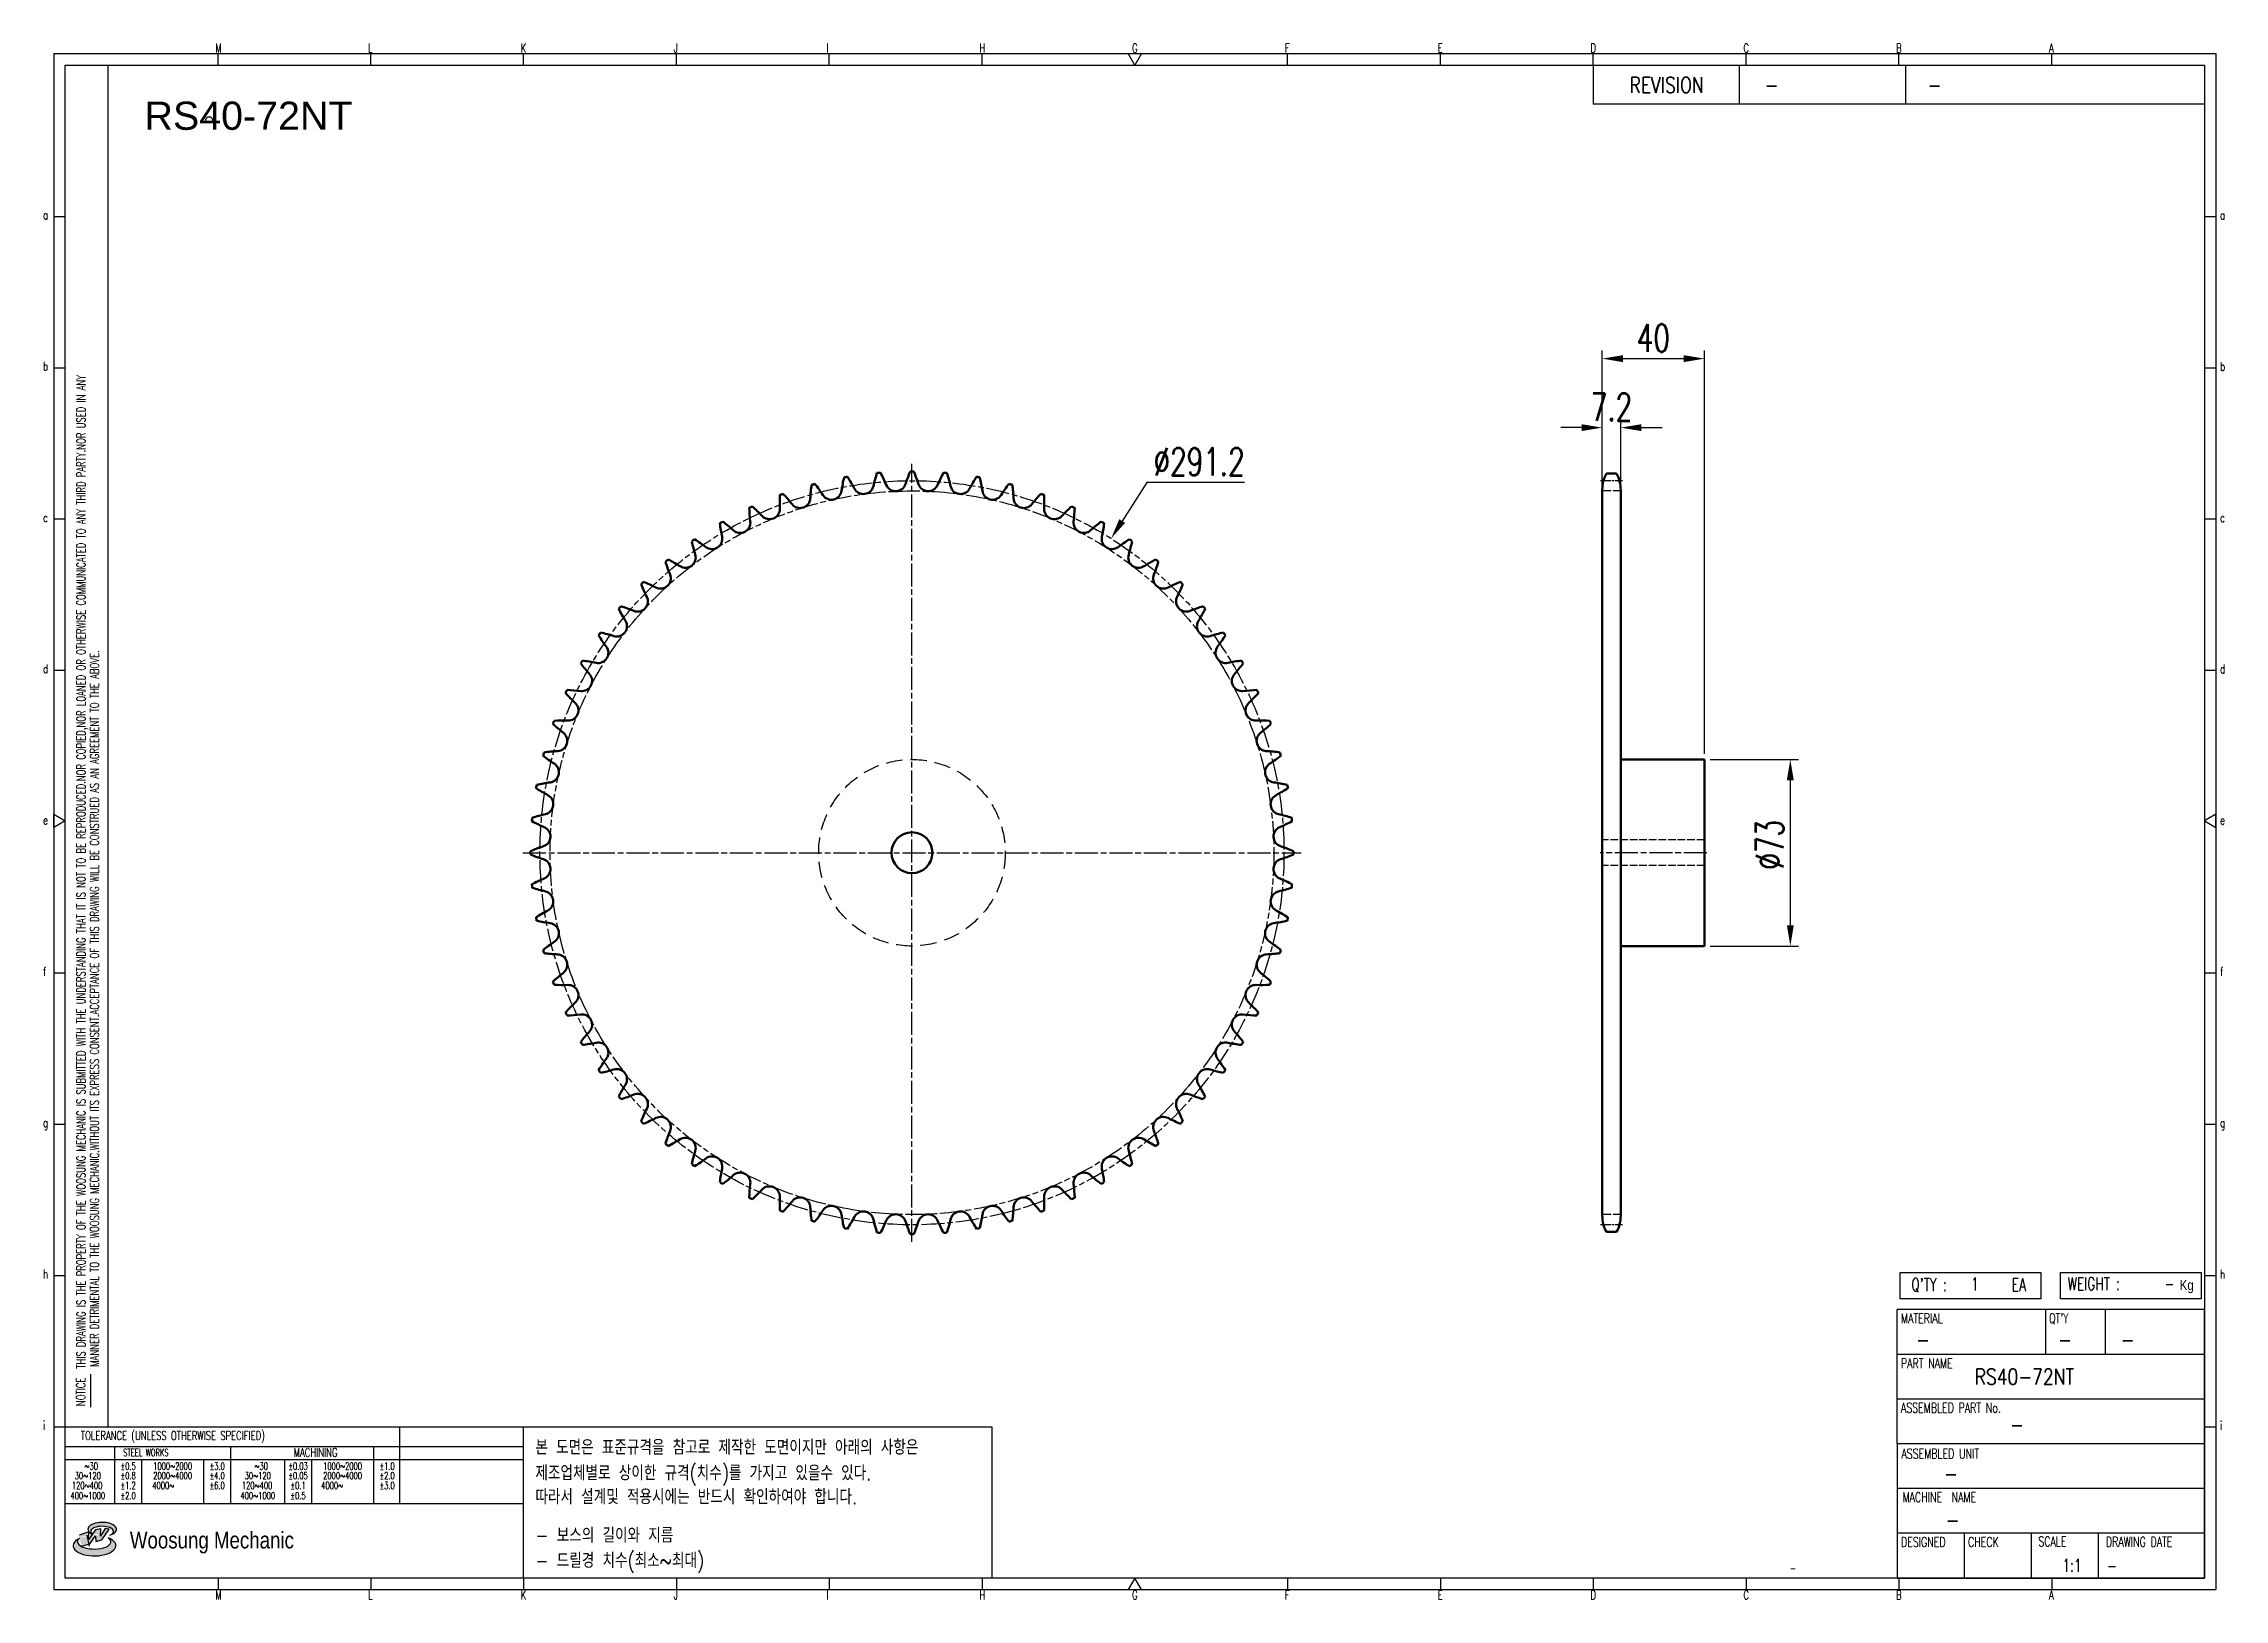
# Model space of a CAD drawing. Header units: millimetres. Extents: x 24039 to 24892, y 28 to 637.
import ezdxf
from ezdxf.enums import TextEntityAlignment as Align

# ---------------------------------------------------------------- set-up
doc = ezdxf.new("R2010")
doc.units = ezdxf.units.MM
for name, pattern in [('AM_ISO02W050', [7.5, 6, -1.5]), ('AM_ISO02W050x2', [3.75, 3, -0.75]), ('AM_ISO08W050', [18, 12, -1.5, 3, -1.5]), ('AM_ISO08W050x2', [9, 6, -0.75, 1.5, -0.75]), ('HIDDEN', [9.525, 6.35, -3.175])]:
    doc.linetypes.add(name, pattern=pattern)
for name, color, linetype, lineweight in [('AM_0N', 7, 'Continuous', 50), ('AM_3N', 6, 'AM_ISO02W050', 25), ('AM_7N', 4, 'AM_ISO08W050', 25)]:
    doc.layers.add(name, color=color, linetype=linetype, lineweight=lineweight)
for name, color, linetype in [('HL', 2, 'HIDDEN'), ('S-DIM', 7, 'Continuous'), ('TITLE', 7, 'Continuous'), ('도면레이아웃', 7, 'Continuous')]:
    doc.layers.add(name, color=color, linetype=linetype)
doc.styles.add('HAN', font='ROMANS.shx', dxfattribs={"width": 0.7, "bigfont": 'whgtxt.shx'})
doc.styles.add('HKD_ST2', font='romans.shx', dxfattribs={"width": 0.7, "height": 4, "bigfont": '@extfont2.shx'})
doc.styles.add('HSG', font='SIMPLEX.shx', dxfattribs={"width": 0.7, "bigfont": 'HSG.shx'})
doc.styles.add('ROMANS', font='romans.shx', dxfattribs={"width": 0.7, "bigfont": 'whgtxt.shx'})
doc.styles.add('SLDTEXTSTYLE4', font='arial.ttf', dxfattribs={"width": 0.8})
doc.styles.get("Standard").update_dxf_attribs({"font": 'arial.ttf'})
doc.dimstyles.new('APP23', dxfattribs={"dimscale": 4.5, "dimtxt": 2.4, "dimasz": 1.8, "dimexe": 0.7, "dimexo": 0.5, "dimgap": 0.6, "dimtad": 1, "dimtoh": 1, "dimdec": 1, "dimrnd": 0.01, "dimzin": 9, "dimdsep": 46, "dimtxsty": 'HSG', "dimcen": 0, "dimclrd": 1, "dimclre": 1, "dimclrt": 256, "dimazin": 2, "dimtp": 1, "dimtm": 1, "dimtfac": 0.5, "dimtdec": 1, "dimtix": 1, "dimtofl": 0, "dimtmove": 0, "dimatfit": 3, "dimfxl": 0, "dimtvp": 1, "dimtolj": 2, "dimlwd": -1, "dimlwe": -1, "dimarcsym": 0})

# ---------------------------------------------------------------- blocks, each defined once
blk = doc.blocks.new('SUYWSHJH')
at = {"layer": '도면레이아웃'}
h = blk.add_hatch(color=10, dxfattribs=at)
h.paths.add_polyline_path([(1.544, 35.177), (1.554, 34.966), (1.779, 35.034), (2.054, 35.422), (1.908, 35.446), (1.728, 35.167), (1.741, 35.439), (1.547, 35.405), (1.292, 35.041), (1.295, 35.33), (0.943, 35.208), (1.03, 34.8), (1.336, 34.885)])
edge = h.paths.add_edge_path()
edge.add_ellipse((1.795, 35.421), major_axis=(-0.53, 0), ratio=0.487785, start_angle=122.36065, end_angle=403.39574)
edge.add_line((1.411, 35.244), (1.419, 35.261))
edge.add_ellipse((1.798, 35.344), major_axis=(-0.423, 0), ratio=0.444396, start_angle=131.58977, end_angle=386.19408, ccw=False)
edge = h.paths.add_edge_path()
edge.add_ellipse((1.512, 34.815), major_axis=(-0.793, 0), ratio=0.480113, start_angle=314.67633, end_angle=590.85213)
edge.add_ellipse((1.501, 34.958), major_axis=(-0.62, 0), ratio=0.43311, start_angle=331.7024, end_angle=574.42495, ccw=False)
for p, q in [((0, 90.118), (80.15, 90.118)), ((0, 90.118), (0, 33.191)), ((6.089, 89.693), (6.089, 90.118)), ((11.753, 89.693), (11.753, 90.118)), ((17.418, 89.693), (17.418, 90.118)), ((23.082, 89.693), (23.082, 90.118)), ((28.746, 89.693), (28.746, 90.118)), ((34.411, 89.693), (34.411, 90.118)), ((45.739, 89.693), (45.739, 90.118)), ((51.404, 89.693), (51.404, 90.118)), ((57.068, 89.693), (57.068, 90.118)), ((62.732, 89.693), (62.732, 90.118)), ((68.397, 89.693), (68.397, 90.118)), ((74.061, 89.693), (74.061, 90.118)), ((80.15, 90.118), (80.15, 33.191)), ((0, 84.085), (0.425, 84.085)), ((79.725, 84.085), (80.15, 84.085)), ((0, 78.478), (0.425, 78.478)), ((79.725, 78.478), (80.15, 78.478)), ((0, 72.87), (0.425, 72.87)), ((79.725, 72.87), (80.15, 72.87)), ((0, 67.262), (0.425, 67.262)), ((79.725, 67.262), (80.15, 67.262)), ((0, 56.047), (0.425, 56.047)), ((79.725, 56.047), (80.15, 56.047)), ((0, 50.439), (0.425, 50.439)), ((79.725, 50.439), (80.15, 50.439)), ((0, 44.832), (0.425, 44.832)), ((79.725, 44.832), (80.15, 44.832)), ((1.377, 39.947), (1.377, 41.174)), ((0, 39.224), (0.425, 39.224)), ((79.725, 39.224), (80.15, 39.224)), ((0, 33.191), (80.15, 33.191)), ((6.089, 33.616), (6.089, 33.191)), ((11.753, 33.616), (11.753, 33.191)), ((17.418, 33.616), (17.418, 33.191)), ((23.082, 33.616), (23.082, 33.191)), ((28.746, 33.616), (28.746, 33.191)), ((34.411, 33.616), (34.411, 33.191)), ((45.739, 33.616), (45.739, 33.191)), ((51.404, 33.616), (51.404, 33.191)), ((57.068, 33.616), (57.068, 33.191)), ((62.732, 33.616), (62.732, 33.191)), ((68.397, 33.616), (68.397, 33.191)), ((74.061, 33.616), (74.061, 33.191))]:
    blk.add_line(p, q)
at = {"color": 2}
for p, q in [((2.017, 39.224), (2.017, 89.693)), ((0.425, 39.224), (17.418, 39.224)), ((12.816, 39.224), (12.816, 36.382)), ((17.418, 33.616), (17.418, 39.224)), ((0.425, 38.487), (17.418, 38.487)), ((0.425, 38.012), (17.418, 38.012)), ((2.257, 38.487), (2.257, 36.382)), ((3.257, 38.012), (3.257, 36.382)), ((5.557, 38.012), (5.557, 36.382)), ((6.557, 38.5), (6.557, 36.382)), ((8.557, 38.012), (8.557, 36.382)), ((9.557, 38.026), (9.557, 36.382)), ((11.857, 38.487), (11.857, 36.382)), ((0.425, 36.382), (17.418, 36.382))]:
    blk.add_line(p, q, dxfattribs=at)
at = {"color": 6, "ltscale": 0.5}
for p, q in [((57.068, 89.693), (57.068, 88.246)), ((62.47, 89.693), (62.47, 88.246)), ((68.635, 89.693), (68.635, 88.246)), ((79.725, 88.246), (57.068, 88.246)), ((68.336, 38.59), (68.336, 43.563)), ((79.725, 43.563), (68.336, 43.563)), ((73.827, 43.563), (73.827, 41.905)), ((76.037, 43.563), (76.037, 41.905)), ((79.725, 38.59), (79.725, 43.563)), ((79.725, 41.905), (68.336, 41.905)), ((79.725, 40.248), (68.336, 40.248)), ((68.336, 38.59), (68.336, 33.616)), ((79.725, 38.59), (68.336, 38.59)), ((79.725, 33.616), (79.725, 38.59)), ((79.725, 36.932), (68.336, 36.932)), ((79.725, 35.274), (68.336, 35.274)), ((70.822, 33.616), (70.822, 35.274)), ((73.309, 33.616), (73.309, 35.274)), ((75.796, 33.616), (75.796, 35.274)), ((68.336, 33.616), (79.725, 33.616))]:
    blk.add_line(p, q, dxfattribs=at)
for points in [[(40.075, 89.693), (39.83, 90.118), (40.32, 90.118)], [(0.425, 89.693), (79.725, 89.693), (79.725, 33.616), (0.425, 33.616)], [(0.425, 61.679), (0, 61.433), (0, 61.924)], [(79.725, 61.679), (80.15, 61.433), (80.15, 61.924)], [(40.075, 33.616), (39.83, 33.191), (40.32, 33.191)]]:
    blk.add_lwpolyline(points, close=True)
at = {"layer": 'TITLE', "color": 20}
for p, q in [((68.449, 43.961), (68.449, 44.936)), ((68.449, 44.936), (73.654, 44.936)), ((73.654, 44.936), (73.654, 43.961)), ((74.39, 43.961), (74.39, 44.936)), ((74.39, 44.936), (79.595, 44.936)), ((79.595, 44.936), (79.595, 43.961)), ((73.654, 43.961), (68.449, 43.961)), ((79.595, 43.961), (74.39, 43.961))]:
    blk.add_line(p, q, dxfattribs=at)
at = {"layer": '도면레이아웃'}
for p, q in [((1.295, 35.33), (0.943, 35.208)), ((1.03, 34.8), (1.336, 34.885)), ((1.224, 35.208), (1.311, 34.8)), ((1.224, 35.208), (1.224, 35.208)), ((1.547, 35.405), (1.292, 35.041)), ((1.292, 35.041), (1.295, 35.33)), ((1.336, 34.885), (1.544, 35.177)), ((1.419, 35.261), (1.411, 35.244)), ((1.544, 35.177), (1.554, 34.966)), ((1.741, 35.439), (1.547, 35.405)), ((1.554, 34.966), (1.779, 35.034)), ((1.908, 35.446), (1.728, 35.167)), ((1.728, 35.167), (1.741, 35.439)), ((1.779, 35.034), (2.054, 35.422)), ((2.054, 35.422), (1.908, 35.446))]:
    blk.add_line(p, q, dxfattribs=at)
for centre, major_axis, ratio, start_param, end_param in [((1.795, 35.421), (-0.53, 0), 0.487785, 2.135596, 7.040584), ((1.512, 34.815), (-0.793, 0), 0.480113, 5.492138, 10.312315), ((1.501, 34.958), (-0.62, 0), 0.43311, 5.789299, 10.025607), ((1.798, 35.344), (-0.423, 0), 0.444396, 2.296675, 6.740358)]:
    blk.add_ellipse(centre, major_axis=major_axis, ratio=ratio, start_param=start_param, end_param=end_param, dxfattribs=at)
at = {"color": 4, "style": 'HKD_ST2', "width": 0.7}
for s, p in [('M', (5.988, 90.164)), ('L', (11.652, 90.164)), ('K', (17.316, 90.164)), ('J', (22.981, 90.164)), ('I', (28.645, 90.164)), ('H', (34.309, 90.164)), ('G', (39.974, 90.164)), ('F', (45.638, 90.164)), ('E', (51.302, 90.164)), ('D', (56.967, 90.164)), ('C', (62.631, 90.164)), ('B', (68.295, 90.164)), ('A', (73.96, 90.164)), ('a', (-0.395, 83.976)), ('a', (80.305, 83.97)), ('b', (-0.395, 78.368)), ('b', (80.305, 78.362)), ('c', (-0.395, 72.76)), ('c', (80.305, 72.754)), ('d', (-0.395, 67.153)), ('d', (80.305, 67.147)), ('e', (-0.395, 61.545)), ('e', (80.305, 61.539)), ('f', (-0.395, 55.937)), ('f', (80.305, 55.931)), ('g', (-0.395, 50.33)), ('g', (80.305, 50.324)), ('h', (-0.395, 44.722)), ('h', (80.305, 44.716)), ('i', (-0.395, 39.114)), ('i', (80.305, 39.108)), ('M', (5.988, 32.824)), ('L', (11.652, 32.824)), ('K', (17.316, 32.824)), ('J', (22.981, 32.824)), ('I', (28.645, 32.824)), ('H', (34.309, 32.824)), ('G', (39.974, 32.824)), ('F', (45.638, 32.824)), ('E', (51.302, 32.824)), ('D', (56.967, 32.824)), ('C', (62.631, 32.824)), ('B', (68.295, 32.824)), ('A', (73.96, 32.824))]:
    blk.add_text(s, height=0.326, dxfattribs=at).set_placement(p)
for s, height, style, width, p in [('REVISION', 0.5806, 'HAN', 0.8, (58.415, 88.664)), ('-', 0.581, 'HAN', 0.8, (63.426, 88.664)), ('-', 0.581, 'HAN', 0.8, (69.468, 88.664)), ("Q'TY : ", 0.4746, 'HKD_ST2', 0.7, (68.857, 44.253)), ('1', 0.475, 'HKD_ST2', 0.7, (71.071, 44.275)), ('EA', 0.4746, 'HKD_ST2', 0.7, (72.578, 44.253)), ('WEIGHT : ', 0.4746, 'HKD_ST2', 0.7, (74.65, 44.286)), ('-', 0.581, 'HAN', 0.8, (69.029, 42.157)), ('-', 0.581, 'HAN', 0.8, (74.289, 42.157)), ('-', 0.581, 'HAN', 0.8, (76.623, 42.157)), ('-', 0.581, 'HAN', 0.8, (72.515, 39.013)), ('-', 0.581, 'HAN', 0.8, (70.067, 37.189)), ('-', 0.581, 'HAN', 0.8, (70.126, 35.48)), ('1:1', 0.4746, 'HKD_ST2', 0.7, (74.458, 33.848)), ('-', 0.475, 'HKD_ST2', 0.7, (76.112, 33.837))]:
    blk.add_text(s, height=height, dxfattribs=dict(style=style, width=width)).set_placement(p)
at = {"color": 6, "style": 'HKD_ST2', "width": 0.7}
for s, p in [(' THIS DRAWING IS THE PROPERTY OF THE WOOSUNG MECHANIC IS SUBMITTED WITH THE UNDERSTANDING THAT IT IS NOT TO BE REPRODUCED.NOR COPIED,NOR LOANED OR OTHERWISE COMMUNICATED TO ANY THIRD PARTY.NOR USED IN ANY', (1.173, 41.217)), ('MANNER DETRIMENTAL TO THE WOOSUNG MECHANIC.WITHOUT ITS EXPRESS CONSENT.ACCEPTANCE OF THIS DRAWING WILL BE CONSTRUED AS AN AGREEMENT TO THE ABOVE.', (1.672, 41.447))]:
    blk.add_text(s, height=0.326266, rotation=90, dxfattribs=at).set_placement(p)
at = {"style": 'HKD_ST2', "width": 0.7}
blk.add_text('-', height=0.475, dxfattribs=at).set_placement((78.613, 44.286), align=Align.RIGHT)
at = {"color": 4, "style": 'HKD_ST2', "width": 0.7}
for s, height, p in [('MATERIAL', 0.3651, (68.474, 43.425)), ("QT'Y", 0.3651, (73.965, 43.425)), ('PART NAME', 0.3651, (68.474, 41.756)), ('ASSEMBLED PART No.', 0.36511, (68.474, 40.109)), ('ASSEMBLED UNIT', 0.36511, (68.49, 38.408)), ('MACHINE  NAME', 0.36511, (68.532, 36.794)), ('DESIGNED', 0.3651, (68.474, 35.136)), ('CHECK', 0.3651, (70.961, 35.136)), ('SCALE', 0.3651, (73.566, 35.153)), ('DRAWING DATE', 0.36511, (76.071, 35.141))]:
    blk.add_text(s, height=height, dxfattribs=at).set_placement(p, align=Align.TOP_LEFT)
at = {"style": 'HKD_ST2', "width": 0.7}
blk.add_text('NOTICE', height=0.3263, rotation=90, dxfattribs=at).set_placement((1.163, 39.988))
for s, height, style, width, p in [('TOLERANCE (UNLESS OTHERWISE SPECIFIED)', 0.32627, 'HKD_ST2', 0.7, (4.417, 38.896)), ('-', 0.326, 'ROMANS', 0.65, (64.469, 33.975))]:
    blk.add_text(s, height=height, dxfattribs=dict(style=style, width=width)).set_placement(p, align=Align.MIDDLE_CENTER)
at = {"color": 4, "style": 'HKD_ST2', "width": 0.7}
for s, height, p in [('STEEL WORKS', 0.26101, (3.416, 38.268)), ('MACHINING', 0.3263, (9.707, 38.27)), ('%%P0.5', 0.261, (2.757, 37.762)), ('%%P0.8', 0.261, (2.757, 37.411)), ('%%P3.0', 0.261, (6.057, 37.762)), ('%%P4.0', 0.261, (6.057, 37.411)), ('%%P0.03', 0.261, (9.057, 37.762)), ('%%P0.05', 0.261, (9.057, 37.411)), ('%%P1.0', 0.261, (12.357, 37.762)), ('%%P2.0', 0.261, (12.357, 37.411)), ('%%P1.2', 0.261, (2.757, 37.045)), ('%%P2.0', 0.261, (2.757, 36.67)), ('%%P6.0', 0.261, (6.057, 37.045)), ('%%P0.1', 0.261, (9.057, 37.045)), ('%%P0.5', 0.261, (9.057, 36.67)), ('%%P3.0', 0.261, (12.357, 37.045))]:
    blk.add_text(s, height=height, dxfattribs=at).set_placement(p, align=Align.MIDDLE)
for s, height, p in [('30%%126120', 0.261, (1.263, 37.411)), ('%%12630', 0.261, (1.389, 37.762)), ('2000%%1264000', 0.26101, (4.407, 37.411)), ('1000%%1262000', 0.26101, (4.407, 37.762)), ('30%%126120', 0.261, (7.563, 37.411)), ('%%12630', 0.261, (7.689, 37.762)), ('2000%%1264000', 0.26101, (10.707, 37.411)), ('1000%%1262000', 0.26101, (10.707, 37.762)), ('400%%1261000', 0.26101, (1.263, 36.67)), ('120%%126400', 0.26101, (1.237, 37.045)), ('4000%%126', 0.261, (4.061, 37.045)), ('400%%1261000', 0.26101, (7.563, 36.67)), ('120%%126400', 0.26101, (7.537, 37.045)), ('4000%%126', 0.261, (10.321, 37.045))]:
    blk.add_text(s, height=height, dxfattribs=at).set_placement(p, align=Align.MIDDLE_CENTER)
at = {"color": 1, "style": 'SLDTEXTSTYLE4', "width": 0.8}
blk.add_text('Woosung Mechanic', height=0.61957, dxfattribs=at).set_placement((2.822, 34.711))
at = {"layer": 'TITLE', "width": 0.8}
blk.add_text('Kg', height=0.3789, dxfattribs=at).set_placement((78.807, 44.286))
blk = doc.blocks.new('*D2')
at = {"layer": 'Defpoints', "color": 0, "transparency": 16777216}
for p in [(24456.61, 442.89), (24300.77, 196.96)]:
    blk.add_point(p, dxfattribs=at)
at = {"layer": 'S-DIM', "color": 1, "transparency": 16777216}
for p, q in [((24470.54, 464.86), (24460.95, 449.74)), ((24508.88, 464.86), (24470.54, 464.86))]:
    blk.add_line(p, q, dxfattribs=at)
blk.add_solid([(24459.81, 450.46), (24462.09, 449.01), (24456.61, 442.89)], dxfattribs=at)
at = {"layer": 'S-DIM', "transparency": 16777216, "insert": (24491.06, 472.96), "char_height": 10.8, "attachment_point": 5, "style": 'HSG'}
blk.add_mtext('\\A2;∅291.2', dxfattribs=at)
blk = doc.blocks.new('*D3')
at = {"layer": 'Defpoints', "color": 0, "transparency": 16777216}
for p in [(24656.02, 486.28), (24648.82, 461.53), (24656.02, 461.53)]:
    blk.add_point(p, dxfattribs=at)
at = {"layer": 'S-DIM', "color": 1, "transparency": 16777216}
for p, q in [((24648.82, 463.78), (24648.82, 489.43)), ((24656.02, 463.78), (24656.02, 489.43)), ((24640.72, 486.28), (24632.62, 486.28)), ((24664.12, 486.28), (24672.22, 486.28))]:
    blk.add_line(p, q, dxfattribs=at)
for points in [[(24640.72, 487.63), (24640.72, 484.93), (24648.82, 486.28)], [(24664.12, 487.63), (24664.12, 484.93), (24656.02, 486.28)]]:
    blk.add_solid(points, dxfattribs=at)
at = {"layer": 'S-DIM', "transparency": 16777216, "insert": (24652.42, 494.38), "char_height": 10.8, "attachment_point": 5, "style": 'HSG'}
blk.add_mtext('\\A2;7.2', dxfattribs=at)
blk = doc.blocks.new('*D4')
at = {"layer": 'Defpoints', "color": 0, "transparency": 16777216}
for p in [(24688.82, 513.28), (24648.82, 461.53), (24688.82, 356.43)]:
    blk.add_point(p, dxfattribs=at)
at = {"layer": 'S-DIM', "color": 1, "transparency": 16777216}
for p, q in [((24648.82, 463.78), (24648.82, 516.43)), ((24656.92, 513.28), (24680.72, 513.28)), ((24688.82, 358.68), (24688.82, 516.43))]:
    blk.add_line(p, q, dxfattribs=at)
for points in [[(24656.92, 514.63), (24656.92, 511.93), (24648.82, 513.28)], [(24680.72, 514.63), (24680.72, 511.93), (24688.82, 513.28)]]:
    blk.add_solid(points, dxfattribs=at)
at = {"layer": 'S-DIM', "transparency": 16777216, "insert": (24668.82, 521.38), "char_height": 10.8, "attachment_point": 5, "style": 'HSG'}
blk.add_mtext('\\A2;40', dxfattribs=at)
blk = doc.blocks.new('*D5')
at = {"layer": 'Defpoints', "color": 0, "transparency": 16777216}
for p in [(24688.82, 356.43), (24688.82, 283.43), (24722.41, 283.43)]:
    blk.add_point(p, dxfattribs=at)
at = {"layer": 'S-DIM', "color": 1, "transparency": 16777216}
for p, q in [((24691.07, 356.43), (24725.56, 356.43)), ((24722.41, 348.33), (24722.41, 291.53)), ((24691.07, 283.43), (24725.56, 283.43))]:
    blk.add_line(p, q, dxfattribs=at)
for points in [[(24721.06, 348.33), (24723.76, 348.33), (24722.41, 356.43)], [(24721.06, 291.53), (24723.76, 291.53), (24722.41, 283.43)]]:
    blk.add_solid(points, dxfattribs=at)
at = {"layer": 'S-DIM', "transparency": 16777216, "insert": (24714.31, 323.05), "char_height": 10.8, "attachment_point": 5, "rotation": 90, "style": 'HSG'}
blk.add_mtext('\\A2;%%c73', dxfattribs=at)

msp = doc.modelspace()

# ---------------------------------------------------------------- linework, layer by layer
at = {"color": 4}
msp.add_lwpolyline([(24226.72, 95.34), (24409.99, 95.34), (24409.99, 36.14), (24226.72, 36.14)], close=True, dxfattribs=at)
msp.add_circle((24103.71, 606.67), 1.28)
at = {"layer": 'AM_0N'}
for p, q in [((24648.82, 461.91), (24648.82, 177.95)), ((24650.43, 468.31), (24654.41, 468.31)), ((24656.02, 461.91), (24656.02, 177.95)), ((24656.02, 356.43), (24688.82, 356.43)), ((24688.82, 356.43), (24688.82, 283.43)), ((24656.02, 283.43), (24688.82, 283.43)), ((24650.43, 171.55), (24654.41, 171.55))]:
    msp.add_line(p, q, dxfattribs=at)
msp.add_circle((24378.69, 319.93), 8, dxfattribs=at)
for centre, radius, start, end in [((24409.4, 454.74), 70.6, 172.53201, 176.875), ((24378.69, 319.93), 149.25, 104.73878, 105.26122), ((24284.69, 421.32), 70.6, 33.125, 37.46799), ((24347.17, 462.09), 4.01, 213.125, 351.875), ((24421.04, 451.55), 70.6, 167.53201, 171.875), ((24378.69, 319.93), 149.25, 99.73878, 100.26122), ((24293.88, 429.13), 70.6, 28.125, 32.46799), ((24359.69, 464.3), 4.01, 208.125, 346.875), ((24432.35, 447.36), 70.6, 162.53201, 166.875), ((24378.69, 319.93), 149.25, 94.73878, 95.26122), ((24303.72, 436.1), 70.6, 23.125, 27.46799), ((24372.34, 465.41), 4.01, 203.125, 341.875), ((24443.25, 442.2), 70.6, 157.53201, 161.875), ((24378.69, 319.93), 149.25, 89.73878, 90.26122), ((24314.14, 442.2), 70.6, 18.125, 22.46799), ((24385.04, 465.41), 4.01, 198.125, 336.875), ((24453.66, 436.1), 70.6, 152.53201, 156.875), ((24378.69, 319.93), 149.25, 84.73878, 85.26122), ((24325.04, 447.36), 70.6, 13.125, 17.46799), ((24397.7, 464.3), 4.01, 193.125, 331.875), ((24463.5, 429.13), 70.6, 147.53201, 151.875), ((24378.69, 319.93), 149.25, 79.73878, 80.26122), ((24336.35, 451.55), 70.6, 8.125, 12.46799), ((24410.21, 462.09), 4.01, 188.125, 326.875), ((24472.69, 421.32), 70.6, 142.53201, 146.875), ((24378.69, 319.93), 149.25, 74.73878, 75.26122), ((24347.98, 454.74), 70.6, 3.125, 7.46799), ((24662.32, 461.91), 13.5, 151.70092, 180), ((24642.52, 461.91), 13.5, 0, 28.29908), ((24378.69, 319.93), 149.25, 114.73878, 115.26122), ((24385.53, 458.02), 70.6, 182.53201, 186.875), ((24268.51, 403.46), 70.6, 43.125, 47.46799), ((24322.97, 454.46), 4.01, 223.125, 1.875), ((24397.54, 456.9), 70.6, 177.53201, 181.875), ((24378.69, 319.93), 149.25, 109.73878, 110.26122), ((24276.21, 412.74), 70.6, 38.125, 42.46799), ((24334.9, 458.8), 4.01, 218.125, 356.875), ((24422.48, 458.8), 4.01, 183.125, 321.875), ((24481.17, 412.74), 70.6, 137.53201, 141.875), ((24378.69, 319.93), 149.25, 69.73878, 70.26122), ((24359.85, 456.9), 70.6, 358.125, 2.46799), ((24434.42, 454.46), 4.01, 178.125, 316.875), ((24488.87, 403.46), 70.6, 132.53201, 136.875), ((24378.69, 319.93), 149.25, 64.73878, 65.26122), ((24371.86, 458.02), 70.6, 353.125, 357.46799), ((24378.69, 319.93), 149.25, 119.73878, 120.26122), ((24373.47, 458.09), 70.6, 187.53201, 191.875), ((24261.65, 393.54), 70.6, 48.125, 52.46799), ((24311.45, 449.09), 4.01, 228.125, 6.875), ((24445.93, 449.09), 4.01, 173.125, 311.875), ((24495.73, 393.54), 70.6, 127.53201, 131.875), ((24378.69, 319.93), 149.25, 59.73878, 60.26122), ((24383.92, 458.09), 70.6, 348.125, 352.46799), ((24290.05, 435.45), 4.01, 238.125, 16.875), ((24378.69, 319.93), 149.25, 124.73878, 125.26122), ((24361.44, 457.11), 70.6, 192.53201, 196.875), ((24255.68, 383.06), 70.6, 53.125, 57.46799), ((24300.45, 442.74), 4.01, 233.125, 11.875), ((24456.93, 442.74), 4.01, 168.125, 306.875), ((24501.7, 383.06), 70.6, 122.53201, 126.875), ((24467.34, 435.45), 4.01, 163.125, 301.875), ((24395.94, 457.11), 70.6, 343.125, 347.46799), ((24378.69, 319.93), 149.25, 54.73878, 55.26122), ((24280.31, 427.29), 4.01, 243.125, 21.875), ((24378.69, 319.93), 149.25, 129.73878, 130.26122), ((24349.55, 455.09), 70.6, 197.53201, 201.875), ((24250.65, 372.09), 70.6, 58.125, 62.46799), ((24506.74, 372.09), 70.6, 117.53201, 121.875), ((24477.07, 427.29), 4.01, 158.125, 296.875), ((24407.83, 455.09), 70.6, 338.125, 342.46799), ((24378.69, 319.93), 149.25, 49.73878, 50.26122), ((24271.33, 418.3), 4.01, 248.125, 26.875), ((24378.69, 319.93), 149.25, 134.73878, 135.26122), ((24337.88, 452.03), 70.6, 202.53201, 206.875), ((24246.59, 360.74), 70.6, 63.125, 67.46799), ((24510.8, 360.74), 70.6, 112.53201, 116.875), ((24486.05, 418.3), 4.01, 153.125, 291.875), ((24419.5, 452.03), 70.6, 333.125, 337.46799), ((24378.69, 319.93), 149.25, 44.73878, 45.26122), ((24263.17, 408.57), 4.01, 253.125, 31.875), ((24378.69, 319.93), 149.25, 139.73878, 140.26122), ((24326.53, 447.97), 70.6, 207.53201, 211.875), ((24243.53, 349.07), 70.6, 68.125, 72.46799), ((24513.85, 349.07), 70.6, 107.53201, 111.875), ((24494.22, 408.57), 4.01, 148.125, 286.875), ((24430.86, 447.97), 70.6, 328.125, 332.46799), ((24378.69, 319.93), 149.25, 39.73878, 40.26122), ((24378.69, 319.93), 149.25, 144.73878, 145.26122), ((24315.56, 442.94), 70.6, 212.53201, 216.875), ((24241.51, 337.18), 70.6, 73.125, 77.46799), ((24515.88, 337.18), 70.6, 102.53201, 106.875), ((24441.82, 442.94), 70.6, 323.125, 327.46799), ((24378.69, 319.93), 149.25, 34.73878, 35.26122), ((24378.69, 319.93), 149.25, 149.73878, 150.26122), ((24305.08, 436.97), 70.6, 217.53201, 221.875), ((24240.53, 325.15), 70.6, 78.125, 82.46799), ((24255.88, 398.17), 4.01, 258.125, 36.875), ((24501.5, 398.17), 4.01, 143.125, 281.875), ((24516.86, 325.15), 70.6, 97.53201, 101.875), ((24452.3, 436.97), 70.6, 318.125, 322.46799), ((24378.69, 319.93), 149.25, 29.73878, 30.26122), ((24249.53, 387.17), 4.01, 263.125, 41.875), ((24507.86, 387.17), 4.01, 138.125, 276.875), ((24378.69, 319.93), 149.25, 154.73878, 155.26122), ((24295.16, 430.11), 70.6, 222.53201, 226.875), ((24240.6, 313.09), 70.6, 83.125, 87.46799), ((24244.16, 375.65), 4.01, 268.125, 46.875), ((24516.79, 313.09), 70.6, 92.53201, 96.875), ((24513.23, 375.65), 4.01, 133.125, 271.875), ((24462.22, 430.11), 70.6, 313.125, 317.46799), ((24378.69, 319.93), 149.25, 24.73878, 25.26122), ((24378.69, 319.93), 149.25, 159.73878, 160.26122), ((24285.88, 422.41), 70.6, 227.53201, 231.875), ((24241.72, 301.08), 70.6, 88.125, 92.46799), ((24515.67, 301.08), 70.6, 87.53201, 91.875), ((24471.51, 422.41), 70.6, 308.125, 312.46799), ((24378.69, 319.93), 149.25, 19.73878, 20.26122), ((24378.69, 319.93), 149.25, 164.73878, 165.26122), ((24243.88, 289.22), 70.6, 93.125, 97.46799), ((24239.81, 363.72), 4.01, 273.125, 51.875), ((24517.57, 363.72), 4.01, 128.125, 266.875), ((24513.5, 289.22), 70.6, 82.53201, 86.875), ((24378.69, 319.93), 149.25, 14.73878, 15.26122), ((24277.3, 413.93), 70.6, 232.53201, 236.875), ((24236.53, 351.44), 4.01, 278.125, 56.875), ((24520.86, 351.44), 4.01, 123.125, 261.875), ((24480.09, 413.93), 70.6, 303.125, 307.46799), ((24378.69, 319.93), 149.25, 169.73878, 170.26122), ((24269.49, 404.74), 70.6, 237.53201, 241.875), ((24247.07, 277.58), 70.6, 98.125, 102.46799), ((24234.32, 338.93), 4.01, 283.125, 61.875), ((24523.06, 338.93), 4.01, 118.125, 256.875), ((24510.31, 277.58), 70.6, 77.53201, 81.875), ((24487.89, 404.74), 70.6, 298.125, 302.46799), ((24378.69, 319.93), 149.25, 9.73878, 10.26122), ((24378.69, 319.93), 149.25, 174.73878, 175.26122), ((24251.26, 266.27), 70.6, 103.125, 107.46799), ((24506.12, 266.27), 70.6, 72.53201, 76.875), ((24378.69, 319.93), 149.25, 4.73878, 5.26122), ((24262.52, 394.89), 70.6, 242.53201, 246.875), ((24233.21, 326.28), 4.01, 288.125, 66.875), ((24524.17, 326.28), 4.01, 113.125, 251.875), ((24494.87, 394.89), 70.6, 293.125, 297.46799), ((24256.42, 255.37), 70.6, 108.125, 112.46799), ((24378.69, 319.93), 149.25, 179.73878, 180.26122), ((24256.42, 384.48), 70.6, 247.53201, 251.875), ((24233.21, 313.58), 4.01, 293.125, 71.875), ((24524.17, 313.58), 4.01, 108.125, 246.875), ((24500.96, 255.37), 70.6, 67.53201, 71.875), ((24500.96, 384.48), 70.6, 288.125, 292.46799), ((24378.69, 319.93), 149.25, 359.73878, 0.26122), ((24262.52, 244.96), 70.6, 113.125, 117.46799), ((24378.69, 319.93), 149.25, 184.73878, 185.26122), ((24494.87, 244.96), 70.6, 62.53201, 66.875), ((24378.69, 319.93), 149.25, 354.73878, 355.26122), ((24251.26, 373.58), 70.6, 252.53201, 256.875), ((24234.32, 300.92), 4.01, 298.125, 76.875), ((24523.06, 300.92), 4.01, 103.125, 241.875), ((24506.12, 373.58), 70.6, 283.125, 287.46799), ((24269.49, 235.12), 70.6, 118.125, 122.46799), ((24378.69, 319.93), 149.25, 189.73878, 190.26122), ((24247.07, 362.27), 70.6, 257.53201, 261.875), ((24236.53, 288.41), 4.01, 303.125, 81.875), ((24520.86, 288.41), 4.01, 98.125, 236.875), ((24510.31, 362.27), 70.6, 278.125, 282.46799), ((24487.89, 235.12), 70.6, 57.53201, 61.875), ((24378.69, 319.93), 149.25, 349.73878, 350.26122), ((24277.3, 225.92), 70.6, 123.125, 127.46799), ((24378.69, 319.93), 149.25, 194.73878, 195.26122), ((24480.09, 225.92), 70.6, 52.53201, 56.875), ((24378.69, 319.93), 149.25, 344.73878, 345.26122), ((24243.88, 350.64), 70.6, 262.53201, 266.875), ((24239.81, 276.14), 4.01, 308.125, 86.875), ((24517.57, 276.14), 4.01, 93.125, 231.875), ((24513.5, 350.64), 70.6, 273.125, 277.46799), ((24285.88, 217.45), 70.6, 128.125, 132.46799), ((24378.69, 319.93), 149.25, 199.73878, 200.26122), ((24241.72, 338.77), 70.6, 267.53201, 271.875), ((24244.16, 264.2), 4.01, 313.125, 91.875), ((24513.23, 264.2), 4.01, 88.125, 226.875), ((24515.67, 338.77), 70.6, 268.125, 272.46799), ((24471.51, 217.45), 70.6, 47.53201, 51.875), ((24378.69, 319.93), 149.25, 339.73878, 340.26122), ((24295.16, 209.75), 70.6, 133.125, 137.46799), ((24378.69, 319.93), 149.25, 204.73878, 205.26122), ((24240.6, 326.76), 70.6, 272.53201, 276.875), ((24249.53, 252.69), 4.01, 318.125, 96.875), ((24507.86, 252.69), 4.01, 83.125, 221.875), ((24516.79, 326.76), 70.6, 263.125, 267.46799), ((24462.22, 209.75), 70.6, 42.53201, 46.875), ((24378.69, 319.93), 149.25, 334.73878, 335.26122), ((24305.08, 202.89), 70.6, 138.125, 142.46799), ((24452.3, 202.89), 70.6, 37.53201, 41.875), ((24378.69, 319.93), 149.25, 209.73878, 210.26122), ((24240.53, 314.7), 70.6, 277.53201, 281.875), ((24255.88, 241.69), 4.01, 323.125, 101.875), ((24315.56, 196.92), 70.6, 143.125, 147.46799), ((24501.5, 241.69), 4.01, 78.125, 216.875), ((24441.82, 196.92), 70.6, 32.53201, 36.875), ((24516.86, 314.7), 70.6, 258.125, 262.46799), ((24378.69, 319.93), 149.25, 329.73878, 330.26122), ((24378.69, 319.93), 149.25, 214.73878, 215.26122), ((24241.51, 302.68), 70.6, 282.53201, 286.875), ((24263.17, 231.28), 4.01, 328.125, 106.875), ((24494.22, 231.28), 4.01, 73.125, 211.875), ((24515.88, 302.68), 70.6, 253.125, 257.46799), ((24378.69, 319.93), 149.25, 324.73878, 325.26122), ((24326.53, 191.88), 70.6, 148.125, 152.46799), ((24378.69, 319.93), 149.25, 219.73878, 220.26122), ((24243.53, 290.79), 70.6, 287.53201, 291.875), ((24271.33, 221.55), 4.01, 333.125, 111.875), ((24486.05, 221.55), 4.01, 68.125, 206.875), ((24513.85, 290.79), 70.6, 248.125, 252.46799), ((24430.86, 191.88), 70.6, 27.53201, 31.875), ((24378.69, 319.93), 149.25, 319.73878, 320.26122), ((24337.88, 187.82), 70.6, 153.125, 157.46799), ((24378.69, 319.93), 149.25, 224.73878, 225.26122), ((24246.59, 279.12), 70.6, 292.53201, 296.875), ((24280.31, 212.57), 4.01, 338.125, 116.875), ((24477.07, 212.57), 4.01, 63.125, 201.875), ((24510.8, 279.12), 70.6, 243.125, 247.46799), ((24419.5, 187.82), 70.6, 22.53201, 26.875), ((24378.69, 319.93), 149.25, 314.73878, 315.26122), ((24349.55, 184.77), 70.6, 158.125, 162.46799), ((24378.69, 319.93), 149.25, 229.73878, 230.26122), ((24250.65, 267.76), 70.6, 297.53201, 301.875), ((24290.05, 204.4), 4.01, 343.125, 121.875), ((24467.34, 204.4), 4.01, 58.125, 196.875), ((24506.74, 267.76), 70.6, 238.125, 242.46799), ((24407.83, 184.77), 70.6, 17.53201, 21.875), ((24378.69, 319.93), 149.25, 309.73878, 310.26122), ((24361.44, 182.74), 70.6, 163.125, 167.46799), ((24378.69, 319.93), 149.25, 234.73878, 235.26122), ((24255.68, 256.8), 70.6, 302.53201, 306.875), ((24300.45, 197.12), 4.01, 348.125, 126.875), ((24373.47, 181.76), 70.6, 168.125, 172.46799), ((24456.93, 197.12), 4.01, 53.125, 191.875), ((24383.92, 181.76), 70.6, 7.53201, 11.875), ((24501.7, 256.8), 70.6, 233.125, 237.46799), ((24395.94, 182.74), 70.6, 12.53201, 16.875), ((24378.69, 319.93), 149.25, 304.73878, 305.26122), ((24378.69, 319.93), 149.25, 239.73878, 240.26122), ((24261.65, 246.32), 70.6, 307.53201, 311.875), ((24311.45, 190.76), 4.01, 353.125, 131.875), ((24385.53, 181.83), 70.6, 173.125, 177.46799), ((24268.51, 236.4), 70.6, 312.53201, 316.875), ((24322.97, 185.39), 4.01, 358.125, 136.875), ((24434.42, 185.39), 4.01, 43.125, 181.875), ((24488.87, 236.4), 70.6, 223.125, 227.46799), ((24445.93, 190.76), 4.01, 48.125, 186.875), ((24371.86, 181.83), 70.6, 2.53201, 6.875), ((24495.73, 246.32), 70.6, 228.125, 232.46799), ((24378.69, 319.93), 149.25, 299.73878, 300.26122), ((24378.69, 319.93), 149.25, 244.73878, 245.26122), ((24397.54, 182.95), 70.6, 178.125, 182.46799), ((24378.69, 319.93), 149.25, 249.73878, 250.26122), ((24276.21, 227.11), 70.6, 317.53201, 321.875), ((24334.9, 181.05), 4.01, 3.125, 141.875), ((24409.4, 185.12), 70.6, 183.125, 187.46799), ((24284.69, 218.53), 70.6, 322.53201, 326.875), ((24347.17, 177.76), 4.01, 8.125, 146.875), ((24359.69, 175.56), 4.01, 13.125, 151.875), ((24397.7, 175.56), 4.01, 28.125, 166.875), ((24410.21, 177.76), 4.01, 33.125, 171.875), ((24472.69, 218.53), 70.6, 213.125, 217.46799), ((24347.98, 185.12), 70.6, 352.53201, 356.875), ((24422.48, 181.05), 4.01, 38.125, 176.875), ((24481.17, 227.11), 70.6, 218.125, 222.46799), ((24378.69, 319.93), 149.25, 289.73878, 290.26122), ((24359.85, 182.95), 70.6, 357.53201, 1.875), ((24378.69, 319.93), 149.25, 294.73878, 295.26122), ((24378.69, 319.93), 149.25, 254.73878, 255.26122), ((24421.04, 188.31), 70.6, 188.125, 192.46799), ((24378.69, 319.93), 149.25, 259.73878, 260.26122), ((24293.88, 210.73), 70.6, 327.53201, 331.875), ((24432.35, 192.5), 70.6, 193.125, 197.46799), ((24378.69, 319.93), 149.25, 264.73878, 265.26122), ((24303.72, 203.75), 70.6, 332.53201, 336.875), ((24372.34, 174.45), 4.01, 18.125, 156.875), ((24443.25, 197.66), 70.6, 198.125, 202.46799), ((24378.69, 319.93), 149.25, 269.73878, 270.26122), ((24314.14, 197.66), 70.6, 337.53201, 341.875), ((24385.04, 174.45), 4.01, 23.125, 161.875), ((24453.66, 203.75), 70.6, 203.125, 207.46799), ((24378.69, 319.93), 149.25, 274.73878, 275.26122), ((24325.04, 192.5), 70.6, 342.53201, 346.875), ((24463.5, 210.73), 70.6, 208.125, 212.46799), ((24378.69, 319.93), 149.25, 279.73878, 280.26122), ((24336.35, 188.31), 70.6, 347.53201, 351.875), ((24378.69, 319.93), 149.25, 284.73878, 285.26122), ((24662.32, 177.95), 13.5, 180, 208.29908), ((24642.52, 177.95), 13.5, 331.70092, 0)]:
    msp.add_arc(centre, radius, start, end, dxfattribs=at)
at = {"layer": 'AM_3N', "linetype": 'AM_ISO02W050x2'}
for p, q in [((24656.02, 461.53), (24648.82, 461.53)), ((24656.02, 178.32), (24648.82, 178.32))]:
    msp.add_line(p, q, dxfattribs=at)
at = {"layer": 'AM_3N', "color": 2, "linetype": 'AM_ISO02W050x2'}
for p, q in [((24688.82, 324.93), (24648.82, 324.93)), ((24688.82, 314.93), (24648.82, 314.93))]:
    msp.add_line(p, q, dxfattribs=at)
at = {"layer": 'AM_7N', "linetype": 'AM_ISO08W050x2', "ltscale": 1.5}
for p, q in [((24378.69, 167.68), (24378.69, 472.18)), ((24226.44, 319.93), (24530.94, 319.93)), ((24689.76, 319.93), (24648.05, 319.93))]:
    msp.add_line(p, q, dxfattribs=at)
at = {"layer": 'AM_7N', "linetype": 'AM_ISO08W050x2', "ltscale": 0.5}
for p, q in [((24656.78, 465.5), (24648.05, 465.5)), ((24656.78, 174.35), (24648.05, 174.35))]:
    msp.add_line(p, q, dxfattribs=at)
at = {"layer": 'AM_7N', "linetype": 'AM_ISO08W050x2', "ltscale": 1.5}
for radius in [145.58, 141.6]:
    msp.add_circle((24378.69, 319.93), radius, dxfattribs=at)
at = {"layer": 'HL'}
msp.add_circle((24378.69, 319.93), 36.5, dxfattribs=at)

# ---------------------------------------------------------------- block references
at = {"xscale": 10.55679001324913, "yscale": 10.55679001324913, "zscale": 10.55679001324913}
msp.add_blockref('SUYWSHJH', (24042.85, -318.74), dxfattribs=at)

# ---------------------------------------------------------------- texts
at = {"color": 2}
msp.add_text('RS40-72NT', height=11.03, dxfattribs=at).set_placement((24078.39, 602.82))
at = {"style": 'HAN', "width": 0.8}
msp.add_text('RS40-72NT', height=6.129, dxfattribs=at).set_placement((24794.57, 111.83))
at = {"color": 4, "style": 'HAN', "width": 0.8}
for s, p in [('본 도면은 표준규격을 참고로 제작한 도면이지만 아래의 사항은', (24231.32, 84.38)), ('제조업체별로 상이한 규격(치수)를 가지고 있을수 있다.', (24231.32, 74.33)), ('따라서 설계및 적용시에는 반드시 확인하여야 합니다.', (24231.32, 65)), ('- 보스의 길이와 지름', (24231.32, 49.96)), ('- 드릴경 치수(최소~최대)', (24231.32, 40.08))]:
    msp.add_text(s, height=5.7995, dxfattribs=at).set_placement(p)

# ---------------------------------------------------------------- dimensions: what is measured, and where the dimension line sits
at = {"layer": 'S-DIM'}
dim = msp.add_linear_dim(base=(24688.82, 513.28), p1=(24648.82, 461.53), p2=(24688.82, 356.43), dimstyle='APP23', dxfattribs=at)
dim.commit()
dim.dimension.update_dxf_attribs({"geometry": '*D4', "text_midpoint": (24668.82, 521.38)})
dim = msp.add_linear_dim(base=(24656.02, 486.28), p1=(24648.82, 461.53), p2=(24656.02, 461.53), dimstyle='APP23', dxfattribs=at)
dim.commit()
dim.dimension.update_dxf_attribs({"geometry": '*D3', "text_midpoint": (24652.42, 486.28), "dimtype": 128})
at = {"layer": 'S-DIM', "color": 3}
dim = msp.add_diameter_dim_2p(p1=(24300.7701, 196.9602), p2=(24456.6145, 442.8945), dimstyle='APP23', dxfattribs=at)
dim.commit()
dim.dimension.update_dxf_attribs({"geometry": '*D2', "text_midpoint": (24491.056, 464.8638), "dimtype": 131})
at = {"layer": 'S-DIM'}
dim = msp.add_linear_dim(base=(24722.41, 283.43), p1=(24688.82, 356.43), p2=(24688.82, 283.43), angle=90, text='%%c<>', dimstyle='APP23', dxfattribs=at)
dim.commit()
dim.dimension.update_dxf_attribs({"geometry": '*D5', "text_midpoint": (24722.41, 323.05), "dimtype": 128})

doc.saveas('drawing.dxf')
